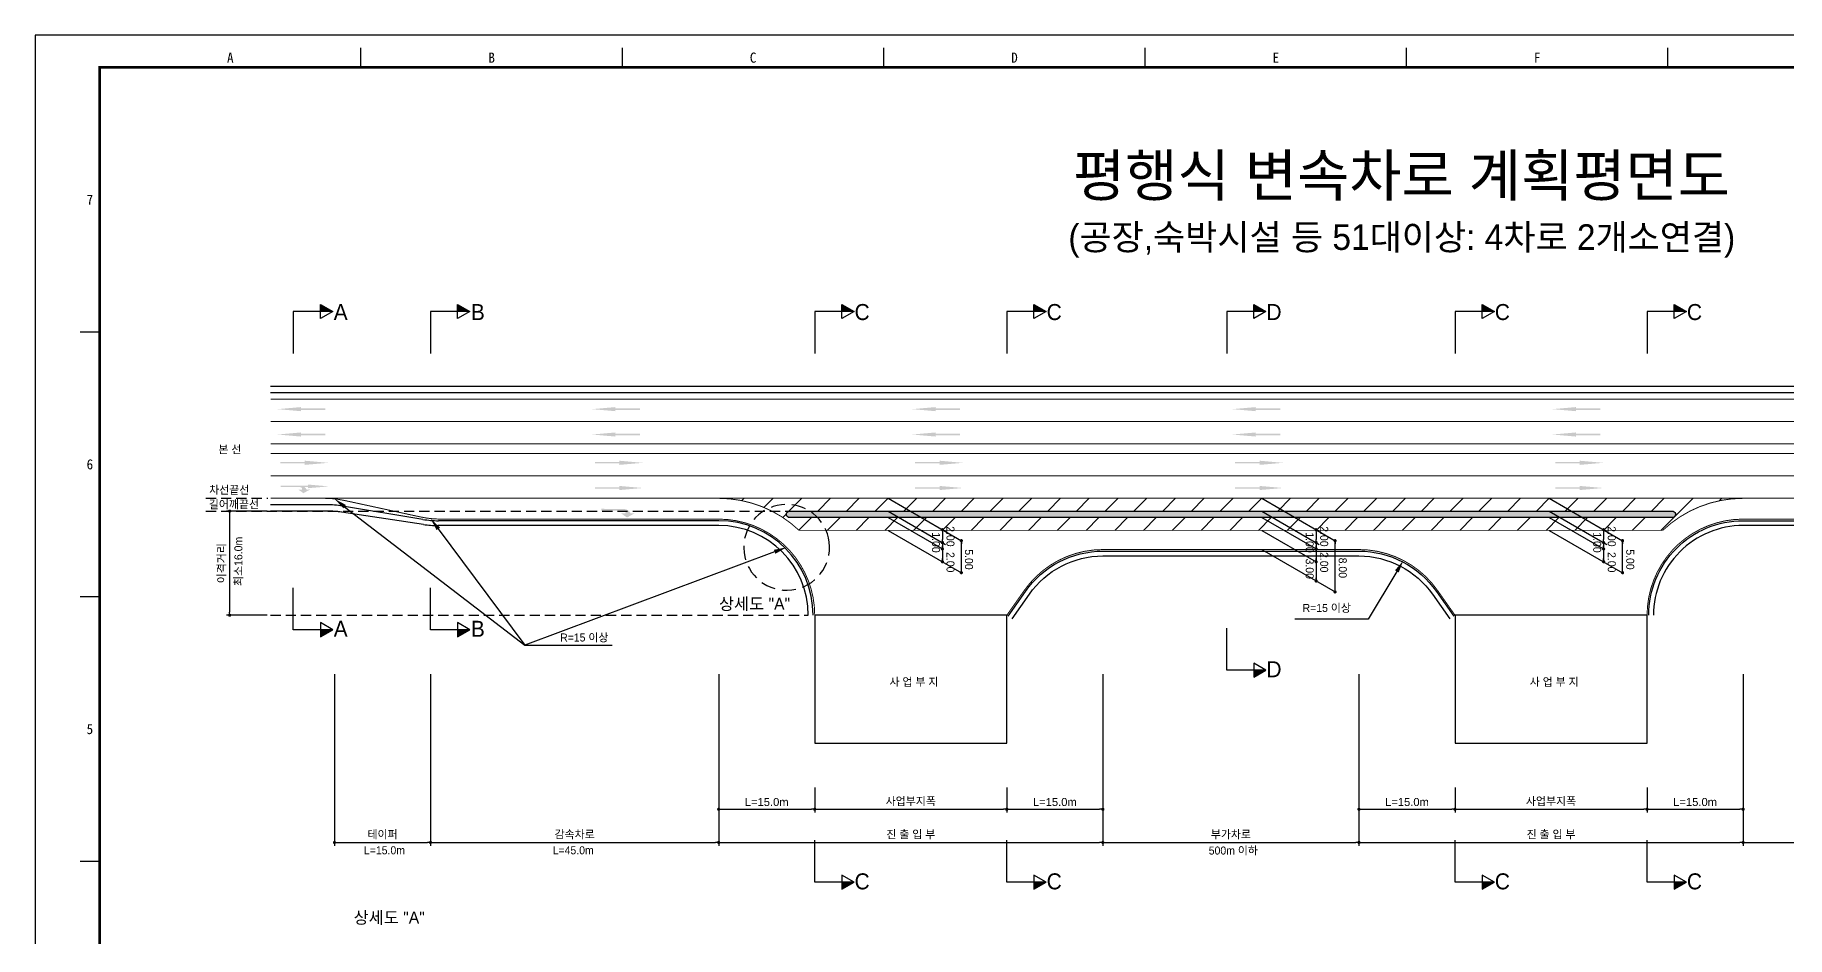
# Model space of a CAD drawing. Header units: millimetres. Extents: x 613 to 1037, y -1 to 298.
# Drawn here: x 613.3 to 886.9, y 157.5 to 298.3 of the extents above; entities that cross this region are included whole.
import ezdxf
from ezdxf.enums import TextEntityAlignment as Align

# ---------------------------------------------------------------- set-up
doc = ezdxf.new("R2010")
doc.units = ezdxf.units.MM
doc.linetypes.add('HIDDEN', pattern=[9.525, 6.35, -3.175])
for name, color, linetype in [('CC-GSTR-0004', 4, 'Continuous'), ('CM-LANE-0030', 30, 'Continuous'), ('CZ-DIMT-0002', 7, 'Continuous'), ('CZ-LIN1-0007', 7, 'Continuous'), ('CZ-LIN2-0003', 3, 'Continuous'), ('CZ-LINE-0001', 7, 'Continuous'), ('CZ-TEXT-BOX0', 7, 'Continuous'), ('TITLE', 7, 'Continuous')]:
    doc.layers.add(name, color=color, linetype=linetype)
doc.styles.add('돋움', font='')
doc.styles.add('돋음체', font='')
doc.styles.get('돋움').set_extended_font_data('Dotum')
doc.styles.get('돋음체').set_extended_font_data('DotumChe')

# ---------------------------------------------------------------- blocks, each defined once
blk = doc.blocks.new('_Dot')
at = {"color": 0, "linetype": 'ByBlock', "lineweight": -2}
blk.add_line((-0.5, 0), (-1, 0), dxfattribs=at)
at = {"color": 0, "linetype": 'ByBlock', "const_width": 0.5}
blk.add_lwpolyline([(-0.25, 0, 1), (0.25, 0, 1)], format="xyb", close=True, dxfattribs=at)

msp = doc.modelspace()

# ---------------------------------------------------------------- hatches: boundary and pattern name
at = {"layer": 'CM-LANE-0030'}
h = msp.add_hatch(dxfattribs=at)
h.set_pattern_fill('ANSI31', color=256, style=0)
h.set_pattern_definition([(45, (-1856.0227, 456.678), (-2.245064, 2.245064), [])])
h.paths.add_polyline_path([(867.55, 220.98, -0.191871), (880.1, 225.98), (720.1, 225.98, -0.191871), (732.65, 220.98)])
h.paths.add_polyline_path([(731.01, 222.98, 0.002096), (730.88, 223.07, -0.732581), (731.17, 223.98), (869.04, 223.98, -0.732581), (869.32, 223.07, 0.002096), (869.2, 222.98)], flags=16)
at = {"layer": 'CZ-LIN1-0007'}
for points in [[(654.86, 240.22), (654.86, 240.01), (658.68, 240.01), (658.68, 239.79), (654.86, 239.79), (654.86, 239.58), (651.21, 239.9)], [(703.98, 240.22), (703.98, 240.01), (707.8, 240.01), (707.8, 239.79), (703.98, 239.79), (703.98, 239.58), (700.33, 239.9)], [(753.98, 240.22), (753.98, 240.01), (757.8, 240.01), (757.8, 239.79), (753.98, 239.79), (753.98, 239.58), (750.33, 239.9)], [(803.98, 240.22), (803.98, 240.01), (807.8, 240.01), (807.8, 239.79), (803.98, 239.79), (803.98, 239.58), (800.33, 239.9)], [(853.98, 240.22), (853.98, 240.01), (857.8, 240.01), (857.8, 239.79), (853.98, 239.79), (853.98, 239.58), (850.33, 239.9)], [(654.86, 236.26), (654.86, 236.05), (658.68, 236.05), (658.68, 235.83), (654.86, 235.83), (654.86, 235.62), (651.21, 235.94)], [(703.98, 236.26), (703.98, 236.05), (707.8, 236.05), (707.8, 235.83), (703.98, 235.83), (703.98, 235.62), (700.33, 235.94)], [(753.98, 236.26), (753.98, 236.05), (757.8, 236.05), (757.8, 235.83), (753.98, 235.83), (753.98, 235.62), (750.33, 235.94)], [(803.98, 236.26), (803.98, 236.05), (807.8, 236.05), (807.8, 235.83), (803.98, 235.83), (803.98, 235.62), (800.33, 235.94)], [(853.98, 236.26), (853.98, 236.05), (857.8, 236.05), (857.8, 235.83), (853.98, 235.83), (853.98, 235.62), (850.33, 235.94)], [(655.46, 231.85), (655.46, 231.63), (651.64, 231.63), (651.64, 231.42), (655.46, 231.42), (655.46, 231.2), (659.11, 231.52)], [(704.59, 231.85), (704.59, 231.63), (700.76, 231.63), (700.76, 231.42), (704.59, 231.42), (704.59, 231.2), (708.24, 231.52)], [(754.59, 231.85), (754.59, 231.63), (750.76, 231.63), (750.76, 231.42), (754.59, 231.42), (754.59, 231.2), (758.24, 231.52)], [(804.59, 231.85), (804.59, 231.63), (800.76, 231.63), (800.76, 231.42), (804.59, 231.42), (804.59, 231.2), (808.24, 231.52)], [(854.59, 231.85), (854.59, 231.63), (850.76, 231.63), (850.76, 231.42), (854.59, 231.42), (854.59, 231.2), (858.24, 231.52)], [(654.82, 227.96, -0.267976), (655.73, 227.35), (656.28, 227.36), (655.25, 226.78), (654.42, 227.35), (655.03, 227.35, 0.504994), (654.76, 227.72), (651.71, 227.74), (651.71, 227.98)], [(655.95, 228.13), (655.95, 227.94), (652.52, 227.94), (652.52, 227.75), (655.95, 227.75), (655.95, 227.56), (659.22, 227.84)], [(704.59, 227.91), (704.59, 227.7), (700.76, 227.7), (700.76, 227.48), (704.59, 227.48), (704.59, 227.27), (708.24, 227.59)], [(754.59, 227.91), (754.59, 227.7), (750.76, 227.7), (750.76, 227.48), (754.59, 227.48), (754.59, 227.27), (758.24, 227.59)], [(804.59, 227.91), (804.59, 227.7), (800.76, 227.7), (800.76, 227.48), (804.59, 227.48), (804.59, 227.27), (808.24, 227.59)], [(854.59, 227.91), (854.59, 227.7), (850.76, 227.7), (850.76, 227.48), (854.59, 227.48), (854.59, 227.27), (858.24, 227.59)], [(705.31, 224.32, -0.267976), (706.34, 223.63), (706.96, 223.64), (705.79, 222.98), (704.85, 223.63), (705.54, 223.63, 0.504994), (705.23, 224.05), (701.77, 224.07), (701.77, 224.34)]]:
    msp.add_hatch(color=256, dxfattribs=at).paths.add_polyline_path(points)
at = {"layer": 'CZ-LIN2-0003'}
h = msp.add_hatch(dxfattribs=at)
h.set_pattern_fill('CROSS', color=256, scale=0.075, style=0)
h.set_pattern_definition([(0, (-1856.02265, 456.67806), (0.47625, 0.47625), [0.238125, -0.714375]), (90, (-1855.9036, 456.559), (-0.47625, 0.47625), [0.238125, -0.714375])])
h.paths.add_polyline_path([(869.04, 223.98), (731.17, 223.98, 0.732581), (730.88, 223.07, -0.002096), (731.01, 222.98), (869.2, 222.98, -0.002096), (869.32, 223.07, 0.732581)])
at = {"layer": 'CZ-LINE-0001'}
for points in [[(657.9, 256.24), (657.9, 255.14), (659.81, 255.14)], [(679.33, 256.24), (679.33, 255.14), (681.23, 255.14)], [(739.34, 256.24), (739.34, 255.14), (741.25, 255.14)], [(769.34, 256.24), (769.34, 255.14), (771.25, 255.14)], [(803.68, 256.24), (803.68, 255.14), (805.58, 255.14)], [(839.34, 256.24), (839.34, 255.14), (841.25, 255.14)], [(869.34, 256.24), (869.34, 255.14), (871.25, 255.14)], [(659.81, 205.47), (657.9, 205.47), (657.9, 204.38)], [(681.23, 205.47), (679.33, 205.47), (679.33, 204.38)], [(805.58, 199.16), (803.68, 199.16), (803.68, 198.06)], [(741.25, 166.05), (739.34, 166.05), (739.34, 164.95)], [(771.25, 166.05), (769.34, 166.05), (769.34, 164.95)], [(841.25, 166.05), (839.34, 166.05), (839.34, 164.95)], [(871.25, 166.05), (869.34, 166.05), (869.34, 164.95)]]:
    msp.add_hatch(color=256, dxfattribs=at).paths.add_polyline_path(points)

# ---------------------------------------------------------------- linework, layer by layer
at = {"color": 0, "linetype": 'ByBlock', "lineweight": -2}
for p, q in [((755.04, 220.82), (755.04, 220.57)), ((755.04, 219.32), (755.04, 219.57)), ((758, 219.11), (758, 218.86)), ((813.41, 220.82), (813.41, 220.57)), ((813.41, 219.32), (813.41, 219.57)), ((816.37, 219.11), (816.37, 218.86)), ((858.31, 220.82), (858.31, 220.57)), ((858.31, 219.32), (858.31, 219.57)), ((861.27, 219.11), (861.27, 218.86)), ((755.04, 218.82), (755.04, 218.57)), ((755.04, 218.32), (755.04, 218.57)), ((755.04, 216.32), (755.04, 216.57)), ((813.41, 218.82), (813.41, 218.57)), ((813.41, 218.32), (813.41, 218.57)), ((813.41, 216.32), (813.41, 216.57)), ((858.31, 218.82), (858.31, 218.57)), ((858.31, 218.32), (858.31, 218.57)), ((858.31, 216.32), (858.31, 216.57)), ((758, 214.61), (758, 214.86)), ((813.41, 213.32), (813.41, 213.57)), ((861.27, 214.61), (861.27, 214.86)), ((816.37, 211.61), (816.37, 211.86))]:
    msp.add_line(p, q, dxfattribs=at)
at = {"color": 0, "linetype": 'ByBlock', "const_width": 0.25}
for points in [[(755.04, 220.95, 1), (755.04, 221.2, 1)], [(755.04, 219.2, 1), (755.04, 218.95, 1)], [(755.04, 218.95, 1), (755.04, 219.2, 1)], [(758, 219.24, 1), (758, 219.49, 1)], [(813.41, 220.95, 1), (813.41, 221.2, 1)], [(813.41, 218.95, 1), (813.41, 219.2, 1)], [(813.41, 219.2, 1), (813.41, 218.95, 1)], [(816.37, 219.24, 1), (816.37, 219.49, 1)], [(858.31, 220.95, 1), (858.31, 221.2, 1)], [(858.31, 218.95, 1), (858.31, 219.2, 1)], [(858.31, 219.2, 1), (858.31, 218.95, 1)], [(861.27, 219.24, 1), (861.27, 219.49, 1)], [(755.04, 218.2, 1), (755.04, 217.95, 1)], [(755.04, 216.2, 1), (755.04, 215.95, 1)], [(813.41, 218.2, 1), (813.41, 217.95, 1)], [(813.41, 216.2, 1), (813.41, 215.95, 1)], [(858.31, 218.2, 1), (858.31, 217.95, 1)], [(858.31, 216.2, 1), (858.31, 215.95, 1)], [(758, 214.49, 1), (758, 214.24, 1)], [(861.27, 214.49, 1), (861.27, 214.24, 1)], [(813.41, 213.2, 1), (813.41, 212.95, 1)], [(816.37, 211.49, 1), (816.37, 211.24, 1)]]:
    msp.add_lwpolyline(points, format="xyb", close=True, dxfattribs=at)
at = {"layer": 'CC-GSTR-0004'}
for p, q in [((658.86, 224.98), (650.1, 224.98)), ((673.88, 222.68), (661.33, 224.77)), ((658.99, 223.98), (650.1, 223.98)), ((674, 221.89), (661.21, 223.81)), ((673.88, 222.68), (673.88, 222.68)), ((720.1, 221.73), (676.22, 221.73)), ((720.1, 222.48), (676.35, 222.48)), ((676.35, 222.48), (676.35, 222.48))]:
    msp.add_line(p, q, dxfattribs=at)
for points in [[(650.1, 243.48), (1010.1, 243.48)], [(650.1, 242.48), (1010.1, 242.48)]]:
    msp.add_lwpolyline(points, dxfattribs=at)
for points in [[(865.35, 207.73, -0.414214), (880.1, 222.48), (969.48, 222.48), (969.48, 222.48, 0.020788), (970.73, 222.53), (970.73, 222.53), (999.48, 224.92), (999.48, 224.92, -0.020788), (1000.73, 224.98), (1010.1, 224.98)], [(1010.1, 223.98), (1000.67, 223.98, 0.018717), (999.54, 223.93), (970.66, 221.77, -0.018717), (969.54, 221.73), (880.1, 221.73, 0.414214), (866.1, 207.73)], [(765.31, 207.58), (768.01, 211.42, -0.245085), (780.1, 217.73), (820.1, 217.73, -0.245085), (832.2, 211.42), (834.9, 207.58)], [(765.92, 207.15), (768.62, 210.99, -0.245113), (780.1, 216.98), (820.1, 216.98, -0.245113), (831.58, 210.99), (834.29, 207.15)]]:
    msp.add_lwpolyline(points, format="xyb", dxfattribs=at)
for centre, radius, start, end in [((658.86, 209.98), 15, 80.5377, 90), ((658.99, 208.98), 15, 81.4692, 90), ((676.35, 237.48), 15, 260.5377, 270), ((676.22, 236.73), 15, 261.4692, 270), ((720.1, 207.73), 14.75, 360, 90), ((720.1, 207.73), 14, 0, 90)]:
    msp.add_arc(centre, radius, start, end, dxfattribs=at)
at = {"layer": 'CM-LANE-0030', "const_width": 0.15}
for points in [[(650.1, 234.48), (1010.1, 234.48)], [(650.1, 232.98), (1010.1, 232.98)]]:
    msp.add_lwpolyline(points, dxfattribs=at)
msp.add_lwpolyline([(720.1, 225.98), (880.1, 225.98, 0.191871), (867.55, 220.98), (732.65, 220.98, 0.191871)], format="xyb", close=True, dxfattribs=at)
at = {"layer": 'CZ-LIN1-0007'}
for p, q in [((658.5, 225.98), (658.5, 225.98)), ((661.67, 225.64), (661.67, 225.64)), ((673.53, 223.07), (673.53, 223.07))]:
    msp.add_line(p, q, dxfattribs=at)
at = {"layer": 'CZ-LIN1-0007', "const_width": 0.15}
for points in [[(650.1, 241.48), (1010.1, 241.48)], [(689.3, 225.98), (720.1, 225.98)], [(880.1, 225.98), (940.51, 225.98)]]:
    msp.add_lwpolyline(points, dxfattribs=at)
at = {"layer": 'CZ-LIN1-0007', "linetype": 'HIDDEN', "const_width": 0.15}
for points in [[(650.1, 237.98), (1010.1, 237.98)], [(650.1, 229.48), (1010.1, 229.48)], [(658.5, 225.98), (689.3, 225.98)]]:
    msp.add_lwpolyline(points, dxfattribs=at)
at = {"layer": 'CZ-LIN1-0007', "const_width": 0.15}
for points in [[(735.1, 207.73, 0.414214), (720.1, 222.73), (676.71, 222.73, -0.053393), (673.53, 223.07), (661.67, 225.64, 0.053393), (658.5, 225.98), (650.1, 225.98)], [(1010.1, 225.98), (1000.91, 225.98, 0.026985), (999.3, 225.89), (970.91, 222.81, -0.026985), (969.29, 222.73), (880.1, 222.73, 0.414214), (865.1, 207.73)], [(765.1, 207.73), (767.8, 211.56, -0.245076), (780.1, 217.98), (820.1, 217.98, -0.245076), (832.4, 211.56), (835.1, 207.73)]]:
    msp.add_lwpolyline(points, format="xyb", dxfattribs=at)
at = {"layer": 'CZ-LIN2-0003'}
msp.add_lwpolyline([(869.2, 222.98), (731.01, 222.98, 0.002096), (730.88, 223.07, -0.732581), (731.17, 223.98), (869.04, 223.98, -0.732581), (869.32, 223.07, 0.002096)], format="xyb", close=True, dxfattribs=at)
for points in [[(765.1, 207.73), (735.1, 207.73), (735.1, 187.73), (765.1, 187.73)], [(865.1, 207.73), (835.1, 207.73), (835.1, 187.73), (865.1, 187.73)]]:
    msp.add_lwpolyline(points, close=True, dxfattribs=at)
at = {"layer": 'CZ-LINE-0001'}
for p, q in [((659.81, 255.14), (653.66, 255.14)), ((653.66, 255.14), (653.66, 248.6)), ((657.9, 254.05), (657.9, 256.24)), ((657.9, 256.24), (659.81, 255.14)), ((659.81, 255.14), (657.9, 254.05)), ((681.23, 255.14), (675.09, 255.14)), ((675.09, 255.14), (675.09, 248.6)), ((679.33, 254.05), (679.33, 256.24)), ((679.33, 256.24), (681.23, 255.14)), ((681.23, 255.14), (679.33, 254.05)), ((741.25, 255.14), (735.1, 255.14)), ((735.1, 255.14), (735.1, 248.6)), ((739.34, 254.05), (739.34, 256.24)), ((739.34, 256.24), (741.25, 255.14)), ((741.25, 255.14), (739.34, 254.05)), ((771.25, 255.14), (765.1, 255.14)), ((765.1, 255.14), (765.1, 248.6)), ((769.34, 254.05), (769.34, 256.24)), ((769.34, 256.24), (771.25, 255.14)), ((771.25, 255.14), (769.34, 254.05)), ((805.58, 255.14), (799.44, 255.14)), ((799.44, 255.14), (799.44, 248.6)), ((803.68, 254.05), (803.68, 256.24)), ((803.68, 256.24), (805.58, 255.14)), ((805.58, 255.14), (803.68, 254.05)), ((841.25, 255.14), (835.1, 255.14)), ((835.1, 255.14), (835.1, 248.6)), ((839.34, 254.05), (839.34, 256.24)), ((839.34, 256.24), (841.25, 255.14)), ((841.25, 255.14), (839.34, 254.05)), ((871.25, 255.14), (865.1, 255.14)), ((865.1, 255.14), (865.1, 248.6)), ((869.34, 254.05), (869.34, 256.24)), ((869.34, 256.24), (871.25, 255.14)), ((871.25, 255.14), (869.34, 254.05)), ((746.55, 225.98), (758, 219.36)), ((804.92, 225.98), (816.37, 219.36)), ((849.82, 225.98), (861.27, 219.36)), ((649.6, 223.98), (643.22, 223.98)), ((643.72, 223.48), (643.72, 208.23)), ((746.55, 223.98), (755.54, 218.78)), ((746.55, 222.98), (755.04, 218.07)), ((804.92, 223.98), (813.91, 218.78)), ((804.92, 222.98), (813.41, 218.07)), ((849.82, 223.98), (858.81, 218.78)), ((849.82, 222.98), (858.31, 218.07)), ((746.55, 220.98), (758, 214.36)), ((755.04, 220.57), (755.04, 219.57)), ((758, 214.36), (758, 219.36)), ((804.92, 220.98), (813.41, 216.07)), ((813.41, 220.57), (813.41, 219.57)), ((816.37, 211.36), (816.37, 219.36)), ((849.82, 220.98), (861.27, 214.36)), ((858.31, 220.57), (858.31, 219.57)), ((861.27, 214.36), (861.27, 219.36)), ((755.04, 218.57), (755.04, 216.07)), ((804.92, 217.98), (816.37, 211.36)), ((813.41, 218.57), (813.41, 213.07)), ((858.31, 218.57), (858.31, 216.07)), ((653.66, 205.47), (653.66, 212.02)), ((675.09, 205.47), (675.09, 212.02)), ((649.6, 207.73), (643.22, 207.73)), ((659.81, 205.47), (653.66, 205.47)), ((659.81, 205.47), (657.9, 206.57)), ((657.9, 206.57), (657.9, 204.38)), ((657.9, 204.38), (659.81, 205.47)), ((681.23, 205.47), (675.09, 205.47)), ((681.23, 205.47), (679.33, 206.57)), ((679.33, 206.57), (679.33, 204.38)), ((679.33, 204.38), (681.23, 205.47)), ((799.44, 199.16), (799.44, 205.7)), ((689.84, 203.05), (703.45, 203.05)), ((805.58, 199.16), (803.68, 200.26)), ((803.68, 200.26), (803.68, 198.06)), ((660.1, 198.53), (660.1, 171.75)), ((675.1, 198.53), (675.1, 171.75)), ((675.1, 198.53), (675.1, 171.75)), ((720.1, 198.53), (720.1, 171.75)), ((780.1, 198.53), (780.1, 171.75)), ((805.58, 199.16), (799.44, 199.16)), ((803.68, 198.06), (805.58, 199.16)), ((820.1, 198.53), (820.1, 171.75)), ((880.1, 198.53), (880.1, 171.75)), ((720.1, 180.81), (720.1, 171.75)), ((720.1, 180.81), (720.1, 176.93)), ((735.1, 180.81), (735.1, 176.93)), ((735.1, 180.81), (735.1, 176.93)), ((765.1, 180.81), (765.1, 176.93)), ((765.1, 180.81), (765.1, 176.93)), ((780.1, 180.81), (780.1, 171.75)), ((780.1, 180.81), (780.1, 176.93)), ((820.1, 180.81), (820.1, 176.93)), ((820.1, 180.81), (820.1, 171.75)), ((835.1, 180.81), (835.1, 176.93)), ((835.1, 180.81), (835.1, 176.93)), ((865.1, 180.81), (865.1, 176.93)), ((865.1, 180.81), (865.1, 176.93)), ((880.1, 180.81), (880.1, 171.75)), ((880.1, 180.81), (880.1, 176.93)), ((720.6, 177.43), (734.6, 177.43)), ((735.6, 177.43), (764.6, 177.43)), ((765.6, 177.43), (779.6, 177.43)), ((820.6, 177.43), (834.6, 177.43)), ((835.6, 177.43), (864.6, 177.43)), ((865.6, 177.43), (879.6, 177.43)), ((735.1, 166.05), (735.1, 172.59)), ((765.1, 166.05), (765.1, 172.59)), ((835.1, 166.05), (835.1, 172.59)), ((865.1, 166.05), (865.1, 172.59)), ((660.6, 172.25), (674.6, 172.25)), ((675.6, 172.25), (719.6, 172.25)), ((720.6, 172.25), (779.6, 172.25)), ((780.6, 172.25), (819.6, 172.25)), ((820.6, 172.25), (879.6, 172.25)), ((880.6, 172.25), (969.6, 172.25)), ((741.25, 166.05), (739.34, 167.15)), ((739.34, 167.15), (739.34, 164.95)), ((771.25, 166.05), (769.34, 167.15)), ((769.34, 167.15), (769.34, 164.95)), ((841.25, 166.05), (839.34, 167.15)), ((839.34, 167.15), (839.34, 164.95)), ((871.25, 166.05), (869.34, 167.15)), ((869.34, 167.15), (869.34, 164.95)), ((741.25, 166.05), (735.1, 166.05)), ((739.34, 164.95), (741.25, 166.05)), ((771.25, 166.05), (765.1, 166.05)), ((769.34, 164.95), (771.25, 166.05)), ((841.25, 166.05), (835.1, 166.05)), ((839.34, 164.95), (841.25, 166.05)), ((871.25, 166.05), (865.1, 166.05)), ((869.34, 164.95), (871.25, 166.05))]:
    msp.add_line(p, q, dxfattribs=at)
at = {"layer": 'CZ-LINE-0001', "linetype": 'HIDDEN', "ltscale": 0.25}
for p, q in [((640, 225.98), (649.66, 225.98)), ((640, 223.98), (731.25, 223.98)), ((650.1, 207.73), (734.1, 207.73))]:
    msp.add_line(p, q, dxfattribs=at)
at = {"layer": 'CZ-LINE-0001', "linetype": 'HIDDEN', "ltscale": 0.35}
msp.add_line((737.36, 219.12), (737.36, 219.12), dxfattribs=at)
at = {"layer": 'CZ-LINE-0001'}
for points in [[(661.68, 224.67), (689.84, 203.05)], [(676.31, 221.21), (689.84, 203.05)], [(728.84, 217.63), (689.84, 203.05)], [(826.01, 214.56), (821.56, 207.09), (810.08, 207.09)]]:
    msp.add_lwpolyline(points, dxfattribs=at)
at = {"layer": 'CZ-LINE-0001', "linetype": 'HIDDEN', "ltscale": 0.35}
msp.add_arc((730.71, 218.33), 6.7, 6.7667, 6.749, dxfattribs=at)
at = {"layer": 'CZ-LINE-0001'}
for points in [[(661.48, 224.41), (660.1, 225.89), (661.88, 224.94)], [(676.04, 221.01), (675.11, 222.81), (676.58, 221.41)], [(728.72, 217.94), (730.71, 218.33), (728.95, 217.32)], [(825.73, 214.73), (827.04, 216.28), (826.3, 214.39)]]:
    msp.add_solid(points, dxfattribs=at)
at = {"layer": 'TITLE', "color": 7, "linetype": 'Continuous'}
for p, q in [((664.23, 293.26), (664.23, 296.29)), ((705.05, 293.26), (705.05, 296.29)), ((745.88, 293.26), (745.88, 296.29)), ((786.7, 293.26), (786.7, 296.29)), ((827.53, 293.26), (827.53, 296.29)), ((868.35, 293.26), (868.35, 296.29)), ((623.4, 251.93), (620.38, 251.93)), ((623.4, 210.61), (620.38, 210.61)), ((623.4, 169.28), (620.38, 169.28))]:
    msp.add_line(p, q, dxfattribs=at)
at = {"layer": 'TITLE'}
msp.add_lwpolyline([(613.32, -1.07), (1036.68, -1.07), (1036.68, 298.3), (613.32, 298.3)], close=True, dxfattribs=at)
at = {"layer": 'TITLE', "linetype": 'Continuous', "const_width": 0.403}
msp.add_lwpolyline([(623.4, 3.96), (623.4, 293.26), (1031.65, 293.26), (1031.65, 3.96)], close=True, dxfattribs=at)

# ---------------------------------------------------------------- block references
at = {"layer": 'CZ-LINE-0001', "xscale": 0.5, "yscale": 0.5, "zscale": 0.5}
for p, rotation in [((643.72, 223.98), 90), ((643.72, 207.73), 270), ((720.1, 177.43), 180), ((735.1, 177.43), 180), ((765.1, 177.43), 180), ((820.1, 177.43), 180), ((835.1, 177.43), 180), ((865.1, 177.43), 180), ((660.1, 172.25), 180), ((675.1, 172.25), 180), ((720.1, 172.25), 180), ((780.1, 172.25), 180), ((820.1, 172.25), 180), ((880.1, 172.25), 180)]:
    msp.add_blockref('_Dot', p, dxfattribs=dict(at, rotation=rotation))
for p in [(735.1, 177.43), (765.1, 177.43), (780.1, 177.43), (835.1, 177.43), (865.1, 177.43), (880.1, 177.43), (675.1, 172.25), (720.1, 172.25), (780.1, 172.25), (820.1, 172.25), (880.1, 172.25)]:
    msp.add_blockref('_Dot', p, dxfattribs=at)

# ---------------------------------------------------------------- texts
at = {"layer": 'CZ-DIMT-0002', "style": '돋움'}
for s, height, p in [('A', 2.5, (661.06, 255.06)), ('B', 2.5, (682.48, 255.06)), ('C', 2.5, (742.5, 255.06)), ('C', 2.5, (772.5, 255.06)), ('D', 2.5, (806.83, 255.06)), ('C', 2.5, (842.5, 255.06)), ('C', 2.5, (872.5, 255.06)), ('본 선', 1.25, (643.76, 233.61)), ('차선끝선', 1.25, (643.65, 227.29)), ('길어깨끝선', 1.25, (644.39, 225.03)), ('상세도 "A"', 1.875, (725.7, 209.51)), ('R=15 이상', 1.25, (815.07, 208.86)), ('A', 2.5, (661.06, 205.61)), ('B', 2.5, (682.48, 205.61)), ('R=15 이상', 1.25, (699.11, 204.25)), ('D', 2.5, (806.83, 199.29)), ('사 업 부 지', 1.25, (750.59, 197.31)), ('사 업 부 지', 1.25, (850.59, 197.31)), ('L=15.0m', 1.25, (667.9, 171.03)), ('L=45.0m', 1.25, (697.38, 171.03)), ('500m 이하', 1.25, (800.48, 170.99)), ('C', 2.5, (742.5, 166.18)), ('C', 2.5, (772.5, 166.18)), ('C', 2.5, (842.5, 166.18)), ('C', 2.5, (872.5, 166.18))]:
    msp.add_text(s, height=height, dxfattribs=at).set_placement(p, align=Align.MIDDLE_CENTER)
msp.add_text('최소16.0m', height=1.25, rotation=90, dxfattribs=at).set_placement((645.71, 212.29))
at = {"layer": 'CZ-DIMT-0002', "char_height": 1.25, "attachment_point": 5, "rotation": 270, "style": '돋움'}
for s, insert in [('1.00', (754.03, 219.08)), ('\\A1;2.00', (756.29, 220.03)), ('1.00', (812.4, 219.08)), ('\\A1;2.00', (814.66, 220.03)), ('1.00', (857.3, 219.08)), ('\\A1;2.00', (859.57, 220.03)), ('2.00', (756.29, 216)), ('5.00', (759.18, 216.43)), ('3.00', (812.4, 214.98)), ('2.00', (814.66, 216)), ('8.00', (817.56, 215.12)), ('2.00', (859.57, 216)), ('5.00', (862.46, 216.43))]:
    msp.add_mtext(s, dxfattribs=dict(at, insert=insert))
at = {"layer": 'CZ-LINE-0001', "insert": (642.53, 215.85), "char_height": 1.25, "attachment_point": 5, "rotation": 90, "style": '돋움'}
msp.add_mtext('\\A1;이격거리', dxfattribs=at)
at = {"layer": 'CZ-LINE-0001', "char_height": 1.25, "attachment_point": 5, "style": '돋움'}
for s, insert in [('\\A1;{\\fArial|b0|i0|c0|p32;L=15.0m}', (727.6, 178.56)), ('\\A1;사업부지폭', (750.1, 178.62)), ('\\A1;{\\fArial|b0|i0|c0|p32;L=15.0m}', (772.6, 178.56)), ('\\A1;{\\fArial|b0|i0|c0|p32;L=15.0m}', (827.6, 178.56)), ('\\A1;사업부지폭', (850.1, 178.62)), ('\\A1;{\\fArial|b0|i0|c0|p32;L=15.0m}', (872.6, 178.56)), ('\\A1;테이퍼', (667.6, 173.45)), ('\\A1;감속차로', (697.6, 173.45)), ('\\A1;진 출 입 부', (750.1, 173.45)), ('\\A1;부가차로', (800.1, 173.45)), ('\\A1;진 출 입 부', (850.1, 173.45))]:
    msp.add_mtext(s, dxfattribs=dict(at, insert=insert))
at = {"layer": 'CZ-TEXT-BOX0', "style": '돋움'}
msp.add_text('상세도 "A"', height=1.875, dxfattribs=at).set_placement((668.64, 160.52), align=Align.MIDDLE_CENTER)
at = {"layer": 'TITLE', "color": 3, "linetype": 'Continuous', "style": '돋음체'}
for s, p in [('A', (643.82, 294.78)), ('B', (684.64, 294.78)), ('C', (725.47, 294.78)), ('D', (766.29, 294.78)), ('E', (807.11, 294.78)), ('F', (847.94, 294.78)), ('7', (621.89, 272.6)), ('6', (621.89, 231.28)), ('5', (621.89, 189.95))]:
    msp.add_text(s, height=1.59, dxfattribs=at).set_placement(p, align=Align.MIDDLE)
at = {"layer": 'TITLE', "style": '돋움'}
for s, height, p in [('평행식 변속차로 계획평면도', 6.5, (826.74, 276.39)), ('(공장,숙박시설 등 51대이상: 4차로 2개소연결)', 4, (826.79, 266.76))]:
    msp.add_text(s, height=height, dxfattribs=at).set_placement(p, align=Align.MIDDLE_CENTER)

doc.saveas('drawing.dxf')
